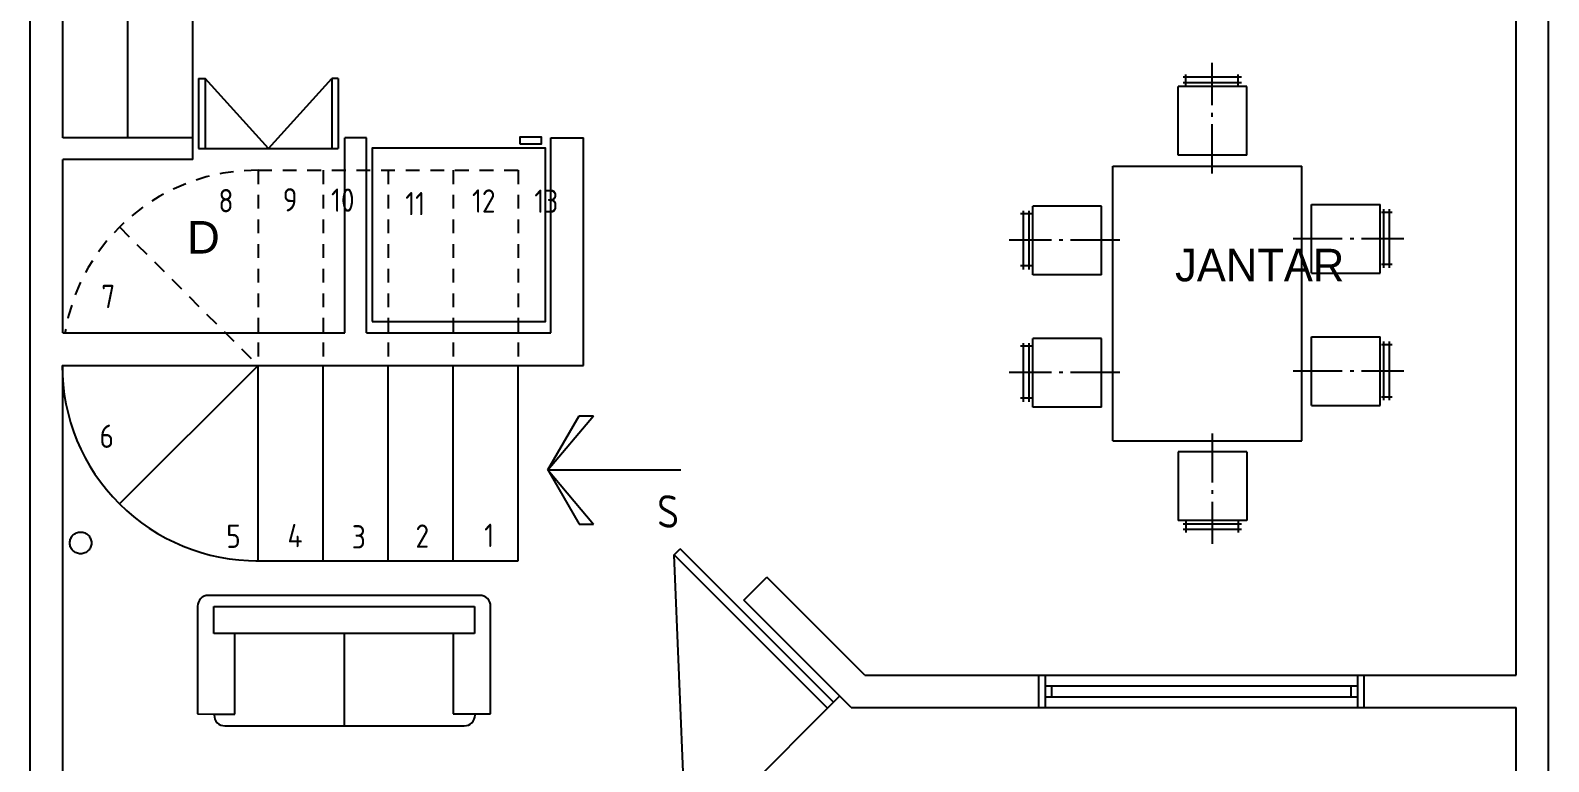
# Model space of a CAD drawing. Header units: millimetres. Extents: x 165.3 to 199.3, y 80.6 to 112.
# Drawn here: x 165.3 to 179.3, y 92.05 to 98.79 of the extents above; entities that cross this region are included whole.
import ezdxf

# ---------------------------------------------------------------- set-up
doc = ezdxf.new("R2010")
doc.units = ezdxf.units.MM
doc.linetypes.add('DASHED2', pattern=[9.525, 6.35, -3.175])
doc.linetypes.add('DASHEDX2', pattern=[38.1, 25.4, -12.7])
for name, color, linetype in [('escalera', 3, 'Continuous'), ('mueble1', 2, 'Continuous'), ('mueble2', 4, 'Continuous'), ('muebles1', 2, 'Continuous'), ('muro1', 5, 'Continuous'), ('muro2', 1, 'Continuous'), ('puerta1', 4, 'Continuous'), ('sanitub', 1, 'DASHEDX2'), ('texto1', 2, 'Continuous'), ('ventana1', 2, 'Continuous'), ('ventana2', 4, 'Continuous')]:
    doc.layers.add(name, color=color, linetype=linetype)
doc.styles.add('ARCH', font='ARCHITXT.SHX')

msp = doc.modelspace()

# ---------------------------------------------------------------- linework, layer by layer
at = {"layer": 'escalera', "linetype": 'DASHED2', "ltscale": 0.02}
for p, q in [((167.396, 97.5), (169.796, 97.5)), ((167.396, 97.5), (167.396, 95.7)), ((167.996, 97.5), (167.996, 95.7)), ((168.596, 97.5), (168.596, 95.7)), ((169.196, 97.5), (169.196, 95.7)), ((169.796, 97.5), (169.796, 95.7)), ((166.119, 96.977), (167.396, 95.7))]:
    msp.add_line(p, q, dxfattribs=at)
at = {"layer": 'escalera'}
for p, q in [((166.119, 94.423), (167.396, 95.7)), ((167.396, 93.9), (167.396, 95.7)), ((167.996, 93.9), (167.996, 95.7)), ((168.596, 93.9), (168.596, 95.7)), ((169.196, 93.9), (169.196, 95.7)), ((169.796, 93.9), (169.796, 95.7)), ((170.069, 94.737), (170.358, 95.237)), ((170.069, 94.737), (170.489, 95.237)), ((170.358, 95.237), (170.489, 95.237)), ((170.069, 94.737), (170.358, 94.236)), ((170.069, 94.737), (170.489, 94.236)), ((170.358, 94.236), (170.489, 94.236)), ((167.374, 93.9), (169.796, 93.9))]:
    msp.add_line(p, q, dxfattribs=at)
at = {"layer": 'escalera', "linetype": 'DASHED2', "ltscale": 0.02}
msp.add_arc((167.385, 95.705), 1.795, 89.6467, 170.5371, dxfattribs=at)
at = {"layer": 'escalera'}
msp.add_arc((167.385, 95.695), 1.795, 179.845, 270.3533, dxfattribs=at)
at = {"layer": 'mueble1', "linetype": 'ByBlock'}
for p, q in [((166.796, 97.8), (166.796, 102.9)), ((166.196, 97.8), (166.196, 99.779))]:
    msp.add_line(p, q, dxfattribs=at)
at = {"layer": 'mueble1'}
for p, q in [((176.194, 98.099), (176.194, 98.49)), ((176.464, 98.357), (175.925, 98.357)), ((176.464, 98.306), (175.925, 98.306)), ((175.952, 98.283), (175.952, 98.384)), ((176.433, 98.283), (176.433, 98.384)), ((175.881, 97.639), (175.881, 98.273)), ((176.515, 98.273), (175.881, 98.273)), ((176.515, 97.639), (176.515, 98.273)), ((176.194, 97.994), (176.194, 98.029)), ((176.194, 97.471), (176.194, 97.924)), ((176.515, 97.639), (175.881, 97.639)), ((175.278, 95.005), (175.278, 97.539)), ((175.278, 97.539), (177.02, 97.539)), ((177.02, 95.005), (177.02, 97.539)), ((175.173, 97.169), (174.539, 97.169)), ((174.539, 96.536), (174.539, 97.169)), ((175.173, 96.536), (175.173, 97.169)), ((177.11, 96.551), (177.11, 97.184)), ((177.11, 97.184), (177.744, 97.184)), ((177.744, 96.551), (177.744, 97.184)), ((174.529, 97.098), (174.428, 97.098)), ((174.455, 96.586), (174.455, 97.126)), ((174.506, 96.586), (174.506, 97.126)), ((177.754, 97.113), (177.855, 97.113)), ((177.777, 96.601), (177.777, 97.141)), ((177.828, 96.601), (177.828, 97.141)), ((174.713, 96.856), (174.322, 96.856)), ((174.818, 96.856), (174.783, 96.856)), ((175.342, 96.856), (174.889, 96.856)), ((176.941, 96.871), (177.394, 96.871)), ((177.465, 96.871), (177.5, 96.871)), ((177.57, 96.871), (177.961, 96.871)), ((174.529, 96.618), (174.428, 96.618)), ((177.754, 96.633), (177.855, 96.633)), ((175.173, 96.536), (174.539, 96.536)), ((177.11, 96.551), (177.744, 96.551)), ((174.455, 95.365), (174.455, 95.905)), ((174.506, 95.365), (174.506, 95.905)), ((175.173, 95.948), (174.539, 95.948)), ((174.539, 95.315), (174.539, 95.948)), ((175.173, 95.315), (175.173, 95.948)), ((177.11, 95.963), (177.744, 95.963)), ((177.11, 95.33), (177.11, 95.963)), ((177.744, 95.33), (177.744, 95.963)), ((177.777, 95.38), (177.777, 95.92)), ((177.828, 95.38), (177.828, 95.92)), ((174.529, 95.878), (174.428, 95.878)), ((177.754, 95.892), (177.855, 95.892)), ((174.713, 95.635), (174.322, 95.635)), ((174.818, 95.635), (174.783, 95.635)), ((175.342, 95.635), (174.889, 95.635)), ((176.941, 95.65), (177.394, 95.65)), ((177.465, 95.65), (177.5, 95.65)), ((177.57, 95.65), (177.961, 95.65)), ((174.529, 95.397), (174.428, 95.397)), ((177.754, 95.412), (177.855, 95.412)), ((175.173, 95.315), (174.539, 95.315)), ((177.11, 95.33), (177.744, 95.33)), ((176.194, 95.073), (176.194, 94.62)), ((175.278, 95.005), (177.02, 95.005)), ((176.515, 94.904), (175.881, 94.904)), ((175.881, 94.904), (175.881, 94.271)), ((176.515, 94.904), (176.515, 94.271)), ((176.194, 94.55), (176.194, 94.515)), ((176.194, 94.444), (176.194, 94.054)), ((176.515, 94.271), (175.881, 94.271)), ((176.464, 94.237), (175.925, 94.237)), ((175.952, 94.261), (175.952, 94.159)), ((176.433, 94.261), (176.433, 94.159)), ((176.464, 94.187), (175.925, 94.187))]:
    msp.add_line(p, q, dxfattribs=at)
msp.add_lwpolyline([(168.448, 96.104), (170.048, 96.104), (170.048, 97.704), (168.448, 97.704)], close=True, dxfattribs=at)
at = {"layer": 'mueble2'}
for p, q in [((166.847, 98.345), (166.907, 98.345)), ((166.847, 98.345), (166.847, 97.7)), ((166.907, 98.345), (166.907, 97.7)), ((167.492, 97.7), (166.907, 98.345)), ((167.492, 97.7), (168.076, 98.345)), ((168.136, 98.345), (168.076, 98.345)), ((168.076, 98.345), (168.076, 97.7)), ((168.136, 98.345), (168.136, 97.7)), ((168.136, 97.76), (168.136, 97.7)), ((166.847, 97.7), (166.907, 97.7)), ((166.847, 97.7), (168.136, 97.7))]:
    msp.add_line(p, q, dxfattribs=at)
msp.add_lwpolyline([(169.811, 97.745), (170.011, 97.745), (170.011, 97.805), (169.811, 97.805)], close=True, dxfattribs=at)
at = {"layer": 'muebles1'}
for p, q in [((169.44, 93.58), (166.938, 93.58)), ((166.838, 93.48), (166.838, 92.487)), ((166.987, 93.478), (169.392, 93.478)), ((166.987, 93.229), (166.987, 93.478)), ((169.392, 93.478), (169.392, 93.229)), ((169.54, 92.487), (169.54, 93.48)), ((169.392, 93.229), (166.987, 93.229)), ((167.182, 92.484), (167.182, 93.229)), ((168.194, 92.377), (168.194, 93.229)), ((169.196, 93.229), (169.196, 92.487)), ((166.838, 92.487), (166.991, 92.484)), ((166.991, 92.484), (167.182, 92.484)), ((166.991, 92.484), (166.991, 92.477)), ((169.196, 92.487), (169.54, 92.487)), ((169.397, 92.477), (169.397, 92.487)), ((167.091, 92.377), (169.297, 92.377))]:
    msp.add_line(p, q, dxfattribs=at)
for centre, start, end in [((166.938, 93.48), 90, 180), ((169.44, 93.48), 0, 90), ((167.091, 92.477), 180, 270), ((169.297, 92.477), 270, 0)]:
    msp.add_arc(centre, 0.1, start, end, dxfattribs=at)
at = {"layer": 'muro1'}
for p, q in [((165.296, 82.9), (165.296, 112)), ((179.296, 82), (179.296, 112)), ((165.596, 97.8), (165.596, 111.7)), ((178.996, 92.845), (178.996, 99.645)), ((166.796, 97.8), (165.596, 97.8)), ((166.796, 97.6), (166.796, 97.8)), ((168.396, 97.8), (168.196, 97.8)), ((168.196, 96), (168.196, 97.8)), ((168.396, 96), (168.396, 97.8)), ((170.096, 96), (170.096, 97.8)), ((170.096, 97.8), (170.396, 97.8)), ((170.396, 95.7), (170.396, 97.8)), ((165.596, 96), (165.596, 97.6)), ((166.796, 97.6), (165.596, 97.6)), ((165.596, 96), (168.196, 96)), ((168.396, 96), (170.096, 96)), ((165.59, 95.7), (170.396, 95.7)), ((165.596, 86.9), (165.596, 95.7)), ((171.876, 93.535), (172.088, 93.747)), ((172.991, 92.845), (172.088, 93.747)), ((172.866, 92.545), (171.876, 93.535)), ((172.991, 92.845), (174.596, 92.845)), ((174.596, 92.545), (174.596, 92.845)), ((177.596, 92.545), (177.596, 92.845)), ((177.596, 92.845), (178.996, 92.845)), ((172.866, 92.545), (174.596, 92.545)), ((177.596, 92.545), (178.996, 92.545)), ((178.996, 82.8), (178.996, 92.545))]:
    msp.add_line(p, q, dxfattribs=at)
at = {"layer": 'muro2'}
for p, q in [((170.069, 94.737), (171.293, 94.737)), ((171.345, 91.238), (172.759, 92.652))]:
    msp.add_line(p, q, dxfattribs=at)
at = {"layer": 'puerta1'}
for p, q in [((171.232, 93.953), (171.289, 94.01)), ((172.646, 92.539), (171.232, 93.953)), ((171.345, 91.238), (171.232, 93.953)), ((172.703, 92.596), (171.289, 94.01))]:
    msp.add_line(p, q, dxfattribs=at)
at = {"layer": 'sanitub'}
msp.add_circle((165.76, 94.064), 0.1, dxfattribs=at)
at = {"layer": 'ventana1'}
for p, q in [((174.596, 92.845), (177.596, 92.845)), ((174.596, 92.545), (177.596, 92.545))]:
    msp.add_line(p, q, dxfattribs=at)
at = {"layer": 'ventana2'}
for p, q in [((174.656, 92.545), (174.656, 92.845)), ((177.536, 92.545), (177.536, 92.845)), ((174.656, 92.745), (177.536, 92.745)), ((174.716, 92.645), (174.716, 92.745)), ((177.476, 92.645), (177.476, 92.745)), ((174.656, 92.645), (177.536, 92.645))]:
    msp.add_line(p, q, dxfattribs=at)

# ---------------------------------------------------------------- texts
msp.add_text('JANTAR', height=0.3).set_placement((175.852, 96.476))
at = {"layer": 'texto1', "style": 'ARCH'}
for s, height, p in [('8', 0.215, (167.031, 97.112)), ('9', 0.215, (167.624, 97.12)), ('10', 0.2148, (168.069, 97.117)), ('12', 0.2148, (169.369, 97.109)), ('13', 0.2148, (169.944, 97.107)), ('11', 0.2148, (168.753, 97.085)), ('7', 0.215, (165.951, 96.229)), ('6', 0.215, (165.935, 94.94)), ('5', 0.215, (167.103, 94.018)), ('4', 0.215, (167.668, 94.024)), ('3', 0.215, (168.261, 94.012)), ('2', 0.215, (168.848, 94.019)), ('1', 0.215, (169.481, 94.026))]:
    msp.add_text(s, height=height, dxfattribs=at).set_placement(p)
msp.add_text('S', height=0.3, rotation=359.8806, dxfattribs=at).set_placement((171.076, 94.204))
at = {"layer": 'texto1', "insert": (166.741, 97.032), "char_height": 0.3, "attachment_point": 1, "style": 'ARCH'}
msp.add_mtext('{\\fArial|b0|i0|c0|p34;D}', dxfattribs=at)

doc.saveas('drawing.dxf')
